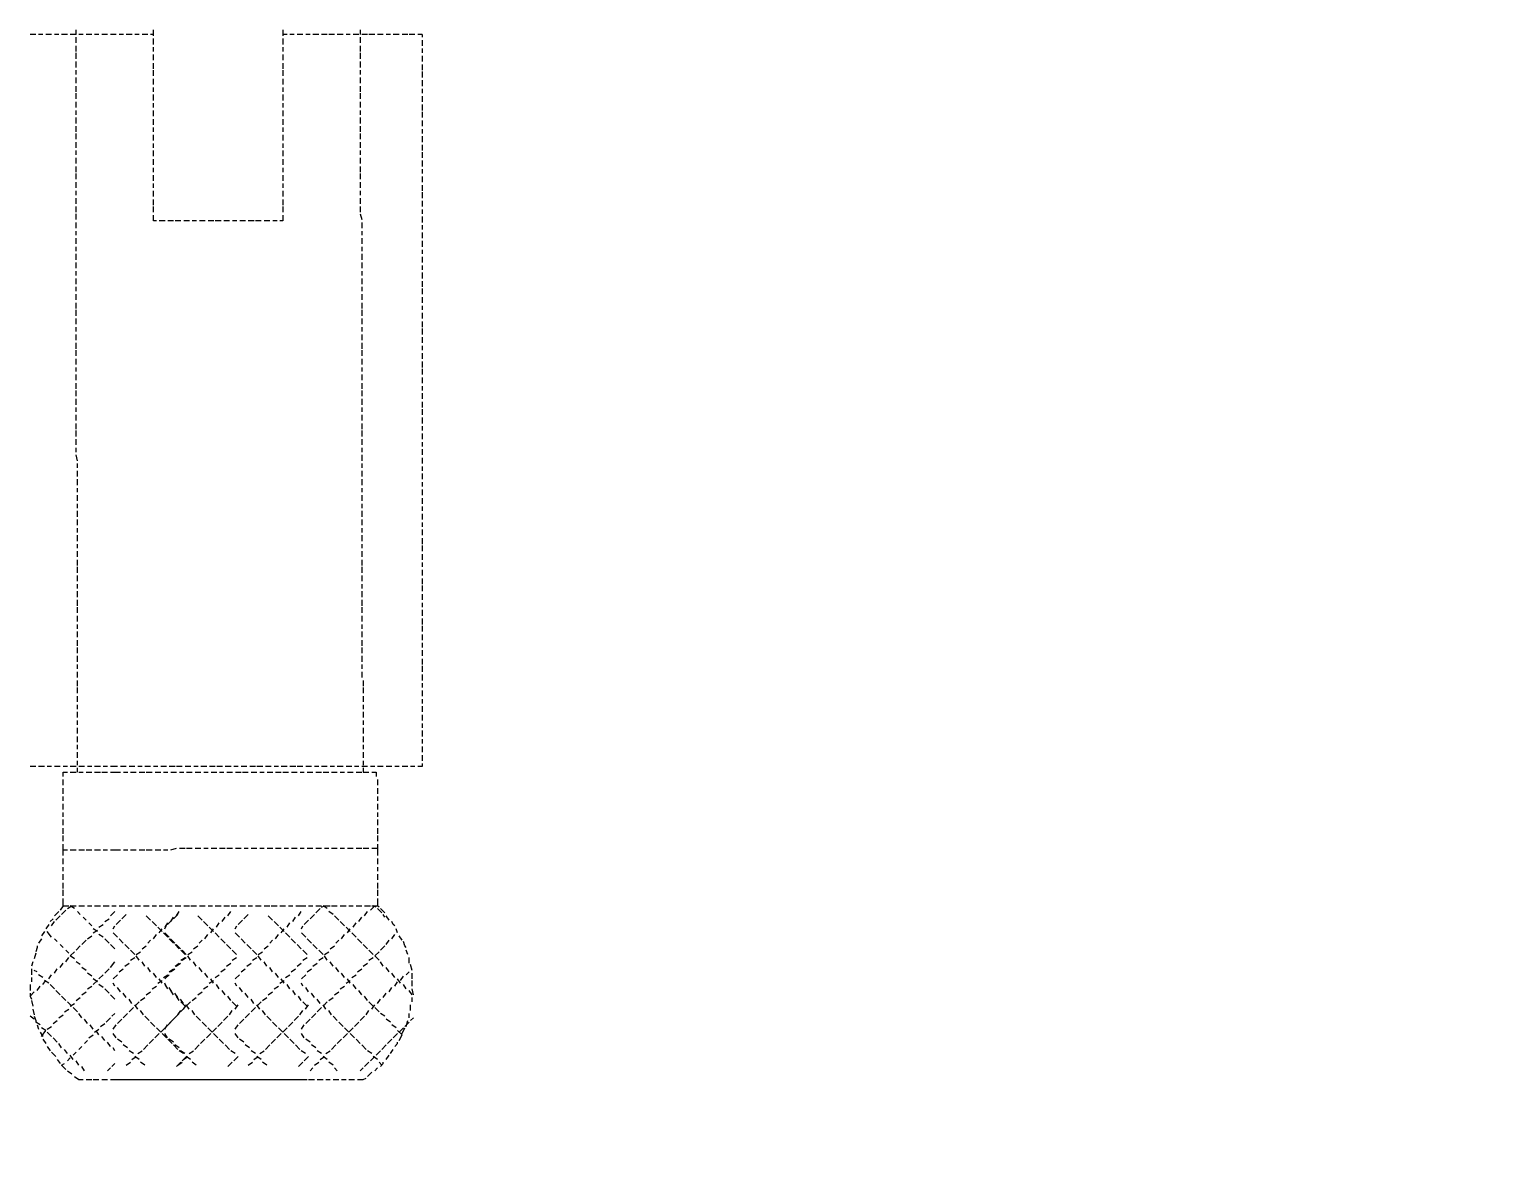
# Model space of a CAD drawing. Header units: millimetres. Extents: x 168 to 392, y 127 to 255.
# Drawn here: x 169.2803 to 169.4268, y 232.0593 to 232.1732 of the extents above; entities that cross this region are included whole.
import ezdxf

# ---------------------------------------------------------------- set-up
doc = ezdxf.new("R2010")
doc.units = ezdxf.units.MM
doc.layers.add('Equipos', color=20, linetype='Continuous', lineweight=13)
doc.layers.add('RE80', color=2, linetype='Continuous')

msp = doc.modelspace()

# ---------------------------------------------------------------- linework, layer by layer
at = {"layer": 'Equipos', "lineweight": -2}
for p, q in [((169.28093, 232.17268), (169.28035, 232.17268)), ((169.28164, 232.17268), (169.28121, 232.17268)), ((169.28251, 232.17268), (169.28193, 232.17268)), ((169.28322, 232.17268), (169.28279, 232.17268)), ((169.28409, 232.17268), (169.28351, 232.17268)), ((169.28495, 232.17268), (169.28437, 232.17268)), ((169.28495, 232.17268), (169.28495, 232.17312)), ((169.28567, 232.17268), (169.28523, 232.17268)), ((169.28653, 232.17268), (169.28595, 232.17268)), ((169.28724, 232.17268), (169.28681, 232.17268)), ((169.28811, 232.17268), (169.28753, 232.17268)), ((169.28897, 232.17268), (169.28839, 232.17268)), ((169.28969, 232.17268), (169.28926, 232.17268)), ((169.29055, 232.17268), (169.28997, 232.17268)), ((169.29127, 232.17268), (169.29084, 232.17268)), ((169.29213, 232.17268), (169.29155, 232.17268)), ((169.2927, 232.17268), (169.29241, 232.17268)), ((169.2927, 232.17254), (169.2927, 232.17312)), ((169.30563, 232.17312), (169.30563, 232.17254)), ((169.30606, 232.17268), (169.30563, 232.17268)), ((169.30678, 232.17268), (169.30634, 232.17268)), ((169.30764, 232.17268), (169.30706, 232.17268)), ((169.30835, 232.17268), (169.30792, 232.17268)), ((169.30922, 232.17268), (169.30864, 232.17268)), ((169.31008, 232.17268), (169.3095, 232.17268)), ((169.3108, 232.17268), (169.31022, 232.17268)), ((169.31166, 232.17268), (169.31108, 232.17268)), ((169.31238, 232.17268), (169.31195, 232.17268)), ((169.31324, 232.17268), (169.31266, 232.17268)), ((169.31338, 232.17312), (169.31338, 232.17268)), ((169.3141, 232.17268), (169.31352, 232.17268)), ((169.31482, 232.17268), (169.31424, 232.17268)), ((169.31568, 232.17268), (169.3151, 232.17268)), ((169.3164, 232.17268), (169.31597, 232.17268)), ((169.31726, 232.17268), (169.31668, 232.17268)), ((169.31812, 232.17268), (169.31755, 232.17268)), ((169.31884, 232.17268), (169.31826, 232.17268)), ((169.31956, 232.17268), (169.31913, 232.17268)), ((169.31956, 232.17268), (169.31956, 232.1724)), ((169.28495, 232.17182), (169.28495, 232.1724)), ((169.28495, 232.17096), (169.28495, 232.17154)), ((169.2927, 232.17168), (169.2927, 232.17225)), ((169.2927, 232.17096), (169.2927, 232.17139)), ((169.30563, 232.17225), (169.30563, 232.17168)), ((169.30563, 232.17139), (169.30563, 232.17096)), ((169.31338, 232.1724), (169.31338, 232.17182)), ((169.31338, 232.17154), (169.31338, 232.17096)), ((169.31956, 232.17211), (169.31956, 232.17154)), ((169.31956, 232.17125), (169.31956, 232.17082)), ((169.28495, 232.17024), (169.28495, 232.17082)), ((169.28495, 232.16938), (169.28495, 232.16996)), ((169.2927, 232.1701), (169.2927, 232.17067)), ((169.2927, 232.16924), (169.2927, 232.16981)), ((169.30563, 232.17067), (169.30563, 232.1701)), ((169.30563, 232.16981), (169.30563, 232.16924)), ((169.31338, 232.17082), (169.31338, 232.17024)), ((169.31338, 232.16996), (169.31338, 232.16938)), ((169.31956, 232.17053), (169.31956, 232.16996)), ((169.28495, 232.16866), (169.28495, 232.16909)), ((169.28495, 232.1678), (169.28495, 232.16838)), ((169.2927, 232.16852), (169.2927, 232.16909)), ((169.2927, 232.16766), (169.2927, 232.16823)), ((169.30563, 232.16909), (169.30563, 232.16852)), ((169.30563, 232.16823), (169.30563, 232.16766)), ((169.31338, 232.16909), (169.31338, 232.16866)), ((169.31338, 232.16838), (169.31338, 232.1678)), ((169.31956, 232.16967), (169.31956, 232.16909)), ((169.31956, 232.16895), (169.31956, 232.16838)), ((169.28495, 232.16694), (169.28495, 232.16751)), ((169.28495, 232.16622), (169.28495, 232.1668)), ((169.2927, 232.16694), (169.2927, 232.16737)), ((169.30563, 232.16737), (169.30563, 232.16694)), ((169.31338, 232.16751), (169.31338, 232.16694)), ((169.31338, 232.1668), (169.31338, 232.16622)), ((169.31956, 232.16809), (169.31956, 232.16751)), ((169.31956, 232.16723), (169.31956, 232.1668)), ((169.28495, 232.16536), (169.28495, 232.16593)), ((169.2927, 232.16608), (169.2927, 232.16665)), ((169.2927, 232.16536), (169.2927, 232.16579)), ((169.30563, 232.16665), (169.30563, 232.16608)), ((169.30563, 232.16579), (169.30563, 232.16536)), ((169.31338, 232.16593), (169.31338, 232.16536)), ((169.31956, 232.16651), (169.31956, 232.16593)), ((169.31956, 232.16565), (169.31956, 232.16507)), ((169.28495, 232.16464), (169.28495, 232.16507)), ((169.28495, 232.16378), (169.28495, 232.16436)), ((169.2927, 232.1645), (169.2927, 232.16507)), ((169.2927, 232.16364), (169.2927, 232.16421)), ((169.30563, 232.16507), (169.30563, 232.1645)), ((169.30563, 232.16421), (169.30563, 232.16364)), ((169.31338, 232.16507), (169.31338, 232.16464)), ((169.31338, 232.16436), (169.31338, 232.16378)), ((169.31956, 232.16493), (169.31956, 232.16436)), ((169.31956, 232.16407), (169.31956, 232.16349)), ((169.28495, 232.16292), (169.28495, 232.16349)), ((169.28495, 232.1622), (169.28495, 232.16278)), ((169.2927, 232.16292), (169.2927, 232.16335)), ((169.2927, 232.16206), (169.2927, 232.16263)), ((169.30563, 232.16335), (169.30563, 232.16292)), ((169.30563, 232.16263), (169.30563, 232.16206)), ((169.31338, 232.16349), (169.31338, 232.16292)), ((169.31338, 232.16278), (169.31338, 232.1622)), ((169.31956, 232.16321), (169.31956, 232.16278)), ((169.31956, 232.16249), (169.31956, 232.16191)), ((169.28495, 232.16134), (169.28495, 232.16191)), ((169.28495, 232.16062), (169.28495, 232.16105)), ((169.2927, 232.16134), (169.2927, 232.16177)), ((169.2927, 232.16048), (169.2927, 232.16105)), ((169.30563, 232.16177), (169.30563, 232.16134)), ((169.30563, 232.16105), (169.30563, 232.16048)), ((169.31338, 232.16191), (169.31338, 232.16134)), ((169.31338, 232.16105), (169.31338, 232.16062)), ((169.31956, 232.16163), (169.31956, 232.16105)), ((169.31956, 232.16091), (169.31956, 232.16033)), ((169.28495, 232.15976), (169.28495, 232.16033)), ((169.28495, 232.1589), (169.28495, 232.15947)), ((169.2927, 232.15962), (169.2927, 232.16019)), ((169.30563, 232.16019), (169.30563, 232.15962)), ((169.31338, 232.16033), (169.31338, 232.15976)), ((169.31338, 232.15947), (169.31338, 232.1589)), ((169.31956, 232.16005), (169.31956, 232.15947)), ((169.28495, 232.15818), (169.28495, 232.15875)), ((169.2927, 232.1589), (169.2927, 232.15933)), ((169.2927, 232.15804), (169.2927, 232.15861)), ((169.30563, 232.15933), (169.30563, 232.1589)), ((169.30563, 232.15861), (169.30563, 232.15804)), ((169.31338, 232.15875), (169.31338, 232.15818)), ((169.31956, 232.15919), (169.31956, 232.15875)), ((169.31956, 232.15847), (169.31956, 232.15789)), ((169.28495, 232.15732), (169.28495, 232.15789)), ((169.28495, 232.1566), (169.28495, 232.15703)), ((169.2927, 232.15732), (169.2927, 232.15775)), ((169.2927, 232.15646), (169.2927, 232.15703)), ((169.30563, 232.15775), (169.30563, 232.15732)), ((169.30563, 232.15703), (169.30563, 232.15646)), ((169.31338, 232.15789), (169.31338, 232.15732)), ((169.31338, 232.15703), (169.31338, 232.1566)), ((169.31956, 232.15761), (169.31956, 232.15703)), ((169.31956, 232.15689), (169.31956, 232.15631)), ((169.28495, 232.15574), (169.28495, 232.15631)), ((169.28495, 232.15488), (169.28495, 232.15545)), ((169.2927, 232.1556), (169.2927, 232.15617)), ((169.2927, 232.15488), (169.2927, 232.15545)), ((169.30563, 232.15617), (169.30563, 232.1556)), ((169.30563, 232.15545), (169.30563, 232.15488)), ((169.31338, 232.15631), (169.31338, 232.15574)), ((169.31338, 232.15545), (169.31338, 232.15488)), ((169.31956, 232.15603), (169.31956, 232.15545)), ((169.31956, 232.15516), (169.31956, 232.15473)), ((169.28495, 232.15416), (169.28495, 232.15473)), ((169.28495, 232.1533), (169.28495, 232.15387)), ((169.2927, 232.15402), (169.2927, 232.15459)), ((169.29299, 232.15402), (169.2927, 232.15402)), ((169.29385, 232.15402), (169.29328, 232.15402)), ((169.29471, 232.15402), (169.29414, 232.15402)), ((169.29543, 232.15402), (169.29486, 232.15402)), ((169.29629, 232.15402), (169.29572, 232.15402)), ((169.29701, 232.15402), (169.29658, 232.15402)), ((169.29787, 232.15402), (169.2973, 232.15402)), ((169.29873, 232.15402), (169.29816, 232.15402)), ((169.29945, 232.15402), (169.29888, 232.15402)), ((169.30031, 232.15402), (169.29974, 232.15402)), ((169.30103, 232.15402), (169.3006, 232.15402)), ((169.30189, 232.15402), (169.30132, 232.15402)), ((169.30275, 232.15402), (169.30218, 232.15402)), ((169.30347, 232.15402), (169.3029, 232.15402)), ((169.30433, 232.15402), (169.30376, 232.15402)), ((169.30505, 232.15402), (169.30462, 232.15402)), ((169.30563, 232.15402), (169.30534, 232.15402)), ((169.30563, 232.15459), (169.30563, 232.15402)), ((169.31338, 232.15473), (169.31352, 232.15416)), ((169.31352, 232.15387), (169.31352, 232.1533)), ((169.31956, 232.15445), (169.31956, 232.15387)), ((169.31956, 232.15358), (169.31956, 232.15315)), ((169.28495, 232.15258), (169.28495, 232.15301)), ((169.28495, 232.15172), (169.28495, 232.15229)), ((169.31352, 232.15301), (169.31352, 232.15258)), ((169.31352, 232.15229), (169.31352, 232.15172)), ((169.31956, 232.15287), (169.31956, 232.15229)), ((169.28495, 232.151), (169.28495, 232.15143)), ((169.28495, 232.15014), (169.28495, 232.15071)), ((169.31352, 232.15143), (169.31352, 232.151)), ((169.31352, 232.15071), (169.31352, 232.15014)), ((169.31956, 232.15201), (169.31956, 232.15143)), ((169.31956, 232.15114), (169.31956, 232.15071)), ((169.28495, 232.14928), (169.28495, 232.14985)), ((169.31352, 232.14985), (169.31352, 232.14928)), ((169.31956, 232.15043), (169.31956, 232.14985)), ((169.31956, 232.14956), (169.31956, 232.14913)), ((169.28495, 232.14856), (169.28495, 232.14899)), ((169.28495, 232.1477), (169.28495, 232.14827)), ((169.31352, 232.14899), (169.31352, 232.14856)), ((169.31352, 232.14827), (169.31352, 232.1477)), ((169.31956, 232.14885), (169.31956, 232.14827)), ((169.31956, 232.14798), (169.31956, 232.14741)), ((169.28495, 232.14698), (169.28495, 232.14741)), ((169.28495, 232.14612), (169.28495, 232.14669)), ((169.31352, 232.14741), (169.31352, 232.14698)), ((169.31352, 232.14669), (169.31352, 232.14612)), ((169.31956, 232.14727), (169.31956, 232.14669)), ((169.31956, 232.1464), (169.31956, 232.14583)), ((169.28495, 232.14526), (169.28495, 232.14583)), ((169.28495, 232.14454), (169.28495, 232.14511)), ((169.31352, 232.14583), (169.31352, 232.14526)), ((169.31352, 232.14511), (169.31352, 232.14454)), ((169.31956, 232.14554), (169.31956, 232.14511)), ((169.31956, 232.14482), (169.31956, 232.14425)), ((169.28495, 232.14368), (169.28495, 232.14425)), ((169.28495, 232.14296), (169.28495, 232.14339)), ((169.31352, 232.14425), (169.31352, 232.14368)), ((169.31352, 232.14339), (169.31352, 232.14296)), ((169.31956, 232.14396), (169.31956, 232.14339)), ((169.28495, 232.1421), (169.28495, 232.14267)), ((169.31352, 232.14267), (169.31352, 232.1421)), ((169.31956, 232.14325), (169.31956, 232.14267)), ((169.31956, 232.14238), (169.31956, 232.14181)), ((169.28495, 232.14123), (169.28495, 232.14181)), ((169.28495, 232.14052), (169.28495, 232.14109)), ((169.31352, 232.14181), (169.31352, 232.14123)), ((169.31352, 232.14109), (169.31352, 232.14052)), ((169.31956, 232.14152), (169.31956, 232.14109)), ((169.31956, 232.1408), (169.31956, 232.14023)), ((169.28495, 232.13965), (169.28495, 232.14023)), ((169.28495, 232.13894), (169.28495, 232.13937)), ((169.31352, 232.14023), (169.31352, 232.13965)), ((169.31352, 232.13937), (169.31352, 232.13894)), ((169.31956, 232.13994), (169.31956, 232.13937)), ((169.31956, 232.13922), (169.31956, 232.13865)), ((169.28495, 232.13808), (169.28495, 232.13865)), ((169.28495, 232.13721), (169.28495, 232.13779)), ((169.31352, 232.13865), (169.31352, 232.13808)), ((169.31352, 232.13779), (169.31352, 232.13721)), ((169.31956, 232.13836), (169.31956, 232.13779)), ((169.31956, 232.1375), (169.31956, 232.13707)), ((169.28495, 232.1365), (169.28495, 232.13707)), ((169.28495, 232.13563), (169.28495, 232.13621)), ((169.31352, 232.13707), (169.31352, 232.1365)), ((169.31352, 232.13621), (169.31352, 232.13563)), ((169.31956, 232.13678), (169.31956, 232.13621)), ((169.28495, 232.13492), (169.28495, 232.13535)), ((169.28495, 232.13405), (169.28495, 232.13463)), ((169.31352, 232.13535), (169.31352, 232.13492)), ((169.31352, 232.13463), (169.31352, 232.13405)), ((169.31956, 232.13592), (169.31956, 232.13535)), ((169.31956, 232.1352), (169.31956, 232.13463)), ((169.28495, 232.13319), (169.28495, 232.13377)), ((169.28495, 232.13247), (169.28495, 232.13305)), ((169.31352, 232.13377), (169.31352, 232.13319)), ((169.31352, 232.13305), (169.31352, 232.13247)), ((169.31956, 232.13434), (169.31956, 232.13377)), ((169.31956, 232.13348), (169.31956, 232.13305)), ((169.28495, 232.13161), (169.28495, 232.13219)), ((169.31352, 232.13219), (169.31352, 232.13161)), ((169.31956, 232.13276), (169.31956, 232.13219)), ((169.31956, 232.1319), (169.31956, 232.13147)), ((169.28495, 232.13089), (169.28495, 232.13133)), ((169.28509, 232.13003), (169.28495, 232.13061)), ((169.31352, 232.13133), (169.31352, 232.13089)), ((169.31352, 232.13061), (169.31352, 232.13003)), ((169.31956, 232.13118), (169.31956, 232.13061)), ((169.31956, 232.13032), (169.31956, 232.12975)), ((169.28509, 232.12932), (169.28509, 232.12975)), ((169.28509, 232.12845), (169.28509, 232.12903)), ((169.31352, 232.12975), (169.31352, 232.12932)), ((169.31352, 232.12903), (169.31352, 232.12845)), ((169.31956, 232.12946), (169.31956, 232.12903)), ((169.31956, 232.12874), (169.31956, 232.12817)), ((169.28509, 232.12759), (169.28509, 232.12817)), ((169.28509, 232.12687), (169.28509, 232.1273)), ((169.31352, 232.12817), (169.31352, 232.12759)), ((169.31352, 232.1273), (169.31352, 232.12687)), ((169.31956, 232.12788), (169.31956, 232.12745)), ((169.28509, 232.12601), (169.28509, 232.12659)), ((169.28509, 232.12529), (169.28509, 232.12573)), ((169.31352, 232.12659), (169.31352, 232.12601)), ((169.31352, 232.12573), (169.31352, 232.12529)), ((169.31956, 232.12716), (169.31956, 232.12659)), ((169.31956, 232.1263), (169.31956, 232.12573)), ((169.28509, 232.12443), (169.28509, 232.12501)), ((169.31352, 232.12501), (169.31352, 232.12443)), ((169.31956, 232.12544), (169.31956, 232.12501)), ((169.31956, 232.12472), (169.31956, 232.12415)), ((169.28509, 232.12357), (169.28509, 232.12415)), ((169.28509, 232.12285), (169.28509, 232.12328)), ((169.31352, 232.12415), (169.31352, 232.12357)), ((169.31352, 232.12328), (169.31352, 232.12285)), ((169.31956, 232.12386), (169.31956, 232.12343)), ((169.31956, 232.12314), (169.31956, 232.12257)), ((169.28509, 232.12199), (169.28509, 232.12257)), ((169.28509, 232.12127), (169.28509, 232.1217)), ((169.31352, 232.12257), (169.31352, 232.12199)), ((169.31352, 232.1217), (169.31352, 232.12127)), ((169.31956, 232.12228), (169.31956, 232.1217)), ((169.31956, 232.12156), (169.31956, 232.12099)), ((169.28509, 232.12041), (169.28509, 232.12099)), ((169.28509, 232.11955), (169.28509, 232.12012)), ((169.31352, 232.12099), (169.31352, 232.12041)), ((169.31352, 232.12012), (169.31352, 232.11955)), ((169.31956, 232.1207), (169.31956, 232.12012)), ((169.28509, 232.11883), (169.28509, 232.11941)), ((169.28509, 232.11797), (169.28509, 232.11854)), ((169.31352, 232.11941), (169.31352, 232.11883)), ((169.31352, 232.11854), (169.31352, 232.11797)), ((169.31956, 232.11984), (169.31956, 232.11941)), ((169.31956, 232.11912), (169.31956, 232.11854)), ((169.28509, 232.11725), (169.28509, 232.11768)), ((169.28509, 232.11639), (169.28509, 232.11697)), ((169.31352, 232.11768), (169.31352, 232.11725)), ((169.31352, 232.11697), (169.31352, 232.11639)), ((169.31956, 232.11826), (169.31956, 232.11768)), ((169.31956, 232.11754), (169.31956, 232.11697)), ((169.28509, 232.11553), (169.28509, 232.1161)), ((169.31352, 232.1161), (169.31352, 232.11553)), ((169.31956, 232.11668), (169.31956, 232.1161)), ((169.31956, 232.11582), (169.31956, 232.11539)), ((169.28509, 232.11481), (169.28509, 232.11539)), ((169.28509, 232.11395), (169.28509, 232.11452)), ((169.31352, 232.11539), (169.31352, 232.11481)), ((169.31352, 232.11452), (169.31352, 232.11395)), ((169.31956, 232.1151), (169.31956, 232.11452)), ((169.31956, 232.11424), (169.31956, 232.11366)), ((169.28509, 232.11323), (169.28509, 232.11366)), ((169.28509, 232.11237), (169.28509, 232.11294)), ((169.31352, 232.11366), (169.31352, 232.11323)), ((169.31352, 232.11294), (169.31352, 232.11237)), ((169.31956, 232.11352), (169.31956, 232.11294)), ((169.31956, 232.11266), (169.31956, 232.11208)), ((169.28509, 232.11151), (169.28509, 232.11208)), ((169.28509, 232.11079), (169.28509, 232.11136)), ((169.31352, 232.11208), (169.31352, 232.11151)), ((169.31352, 232.11136), (169.31352, 232.11079)), ((169.31956, 232.1118), (169.31956, 232.11136)), ((169.31956, 232.11108), (169.31956, 232.1105)), ((169.28509, 232.10993), (169.28509, 232.1105)), ((169.28509, 232.10921), (169.28509, 232.10964)), ((169.31352, 232.1105), (169.31352, 232.10993)), ((169.31352, 232.10964), (169.31352, 232.10921)), ((169.31956, 232.11022), (169.31956, 232.10964)), ((169.28509, 232.10835), (169.28509, 232.10892)), ((169.31352, 232.10892), (169.31352, 232.10835)), ((169.31956, 232.1095), (169.31956, 232.10892)), ((169.31956, 232.10864), (169.31956, 232.10806)), ((169.28509, 232.10749), (169.28509, 232.10806)), ((169.28509, 232.10677), (169.28509, 232.10734)), ((169.31367, 232.10806), (169.31367, 232.10749)), ((169.31367, 232.10734), (169.31367, 232.10677)), ((169.31956, 232.10777), (169.31956, 232.10734)), ((169.31956, 232.10706), (169.31956, 232.10648)), ((169.28509, 232.10591), (169.28509, 232.10648)), ((169.28509, 232.10519), (169.28509, 232.10562)), ((169.31367, 232.10648), (169.31367, 232.10591)), ((169.31367, 232.10562), (169.31367, 232.10519)), ((169.31956, 232.10619), (169.31956, 232.10576)), ((169.31956, 232.10548), (169.31956, 232.1049)), ((169.28509, 232.10433), (169.28509, 232.1049)), ((169.28509, 232.10361), (169.28509, 232.10404)), ((169.31367, 232.1049), (169.31367, 232.10433)), ((169.31367, 232.10404), (169.31367, 232.10361)), ((169.31956, 232.10461), (169.31956, 232.10404)), ((169.31956, 232.10375), (169.31956, 232.10332)), ((169.28509, 232.10275), (169.28509, 232.10332)), ((169.28509, 232.10189), (169.28509, 232.10246)), ((169.31367, 232.10332), (169.31367, 232.10275)), ((169.31367, 232.10246), (169.31367, 232.10189)), ((169.31956, 232.10304), (169.31956, 232.10246)), ((169.28509, 232.10117), (169.28509, 232.1016)), ((169.28509, 232.10031), (169.28509, 232.10088)), ((169.31367, 232.1016), (169.31367, 232.10117)), ((169.31367, 232.10088), (169.31367, 232.10031)), ((169.31956, 232.10217), (169.31956, 232.10174)), ((169.31956, 232.10146), (169.31956, 232.10088)), ((169.28093, 232.09945), (169.28035, 232.09945)), ((169.28179, 232.09945), (169.28121, 232.09945)), ((169.28251, 232.09945), (169.28208, 232.09945)), ((169.28337, 232.09945), (169.28279, 232.09945)), ((169.28409, 232.09945), (169.28365, 232.09945)), ((169.28495, 232.09945), (169.28437, 232.09945)), ((169.28509, 232.09959), (169.28509, 232.10002)), ((169.28581, 232.09945), (169.28523, 232.09945)), ((169.28653, 232.09945), (169.2861, 232.09945)), ((169.28739, 232.09945), (169.28681, 232.09945)), ((169.28811, 232.09945), (169.28768, 232.09945)), ((169.28882, 232.09945), (169.28839, 232.09945)), ((169.28911, 232.09945), (169.28882, 232.09945)), ((169.28997, 232.09945), (169.2894, 232.09945)), ((169.29084, 232.09945), (169.29026, 232.09945)), ((169.29155, 232.09945), (169.29112, 232.09945)), ((169.29241, 232.09945), (169.29184, 232.09945)), ((169.29313, 232.09945), (169.2927, 232.09945)), ((169.29399, 232.09945), (169.29342, 232.09945)), ((169.29486, 232.09945), (169.29428, 232.09945)), ((169.29557, 232.09945), (169.295, 232.09945)), ((169.29644, 232.09945), (169.29586, 232.09945)), ((169.29715, 232.09945), (169.29672, 232.09945)), ((169.29802, 232.09945), (169.29744, 232.09945)), ((169.29888, 232.09945), (169.2983, 232.09945)), ((169.29959, 232.09945), (169.29902, 232.09945)), ((169.30046, 232.09945), (169.29988, 232.09945)), ((169.30117, 232.09945), (169.30074, 232.09945)), ((169.30204, 232.09945), (169.30146, 232.09945)), ((169.3029, 232.09945), (169.30232, 232.09945)), ((169.30362, 232.09945), (169.30304, 232.09945)), ((169.30448, 232.09945), (169.3039, 232.09945)), ((169.3052, 232.09945), (169.30476, 232.09945)), ((169.30606, 232.09945), (169.30548, 232.09945)), ((169.30692, 232.09945), (169.30634, 232.09945)), ((169.30764, 232.09945), (169.30706, 232.09945)), ((169.3085, 232.09945), (169.30792, 232.09945)), ((169.30922, 232.09945), (169.30879, 232.09945)), ((169.31008, 232.09945), (169.3095, 232.09945)), ((169.3108, 232.09945), (169.31037, 232.09945)), ((169.31166, 232.09945), (169.31108, 232.09945)), ((169.31252, 232.09945), (169.31195, 232.09945)), ((169.31324, 232.09945), (169.31281, 232.09945)), ((169.3141, 232.09945), (169.31352, 232.09945)), ((169.31367, 232.10002), (169.31367, 232.09959)), ((169.31482, 232.09945), (169.31439, 232.09945)), ((169.31568, 232.09945), (169.3151, 232.09945)), ((169.31654, 232.09945), (169.31597, 232.09945)), ((169.31726, 232.09945), (169.31683, 232.09945)), ((169.31812, 232.09945), (169.31755, 232.09945)), ((169.31884, 232.09945), (169.31841, 232.09945)), ((169.31956, 232.09945), (169.31913, 232.09945)), ((169.31956, 232.10059), (169.31956, 232.10002)), ((169.31956, 232.09973), (169.31956, 232.09945)), ((169.28365, 232.09844), (169.28365, 232.09887)), ((169.28365, 232.09887), (169.28409, 232.09887)), ((169.28365, 232.09758), (169.28365, 232.09815)), ((169.28437, 232.09887), (169.28495, 232.09887)), ((169.28509, 232.09887), (169.28509, 232.0993)), ((169.28523, 232.09887), (169.28567, 232.09887)), ((169.28595, 232.09887), (169.28653, 232.09887)), ((169.28681, 232.09887), (169.28739, 232.09887)), ((169.28753, 232.09887), (169.28811, 232.09887)), ((169.28839, 232.09887), (169.28882, 232.09887)), ((169.28882, 232.09887), (169.2894, 232.09887)), ((169.28969, 232.09887), (169.29012, 232.09887)), ((169.2904, 232.09887), (169.29098, 232.09887)), ((169.29127, 232.09887), (169.29184, 232.09887)), ((169.29198, 232.09887), (169.29256, 232.09887)), ((169.29285, 232.09887), (169.29342, 232.09887)), ((169.29371, 232.09887), (169.29414, 232.09887)), ((169.29443, 232.09887), (169.295, 232.09887)), ((169.29529, 232.09887), (169.29572, 232.09887)), ((169.296, 232.09887), (169.29658, 232.09887)), ((169.29687, 232.09887), (169.29744, 232.09887)), ((169.29773, 232.09887), (169.29816, 232.09887)), ((169.29845, 232.09887), (169.29902, 232.09887)), ((169.29931, 232.09887), (169.29974, 232.09887)), ((169.30003, 232.09887), (169.3006, 232.09887)), ((169.30089, 232.09887), (169.30146, 232.09887)), ((169.30161, 232.09887), (169.30218, 232.09887)), ((169.30247, 232.09887), (169.30304, 232.09887)), ((169.30333, 232.09887), (169.30376, 232.09887)), ((169.30405, 232.09887), (169.30462, 232.09887)), ((169.30491, 232.09887), (169.30548, 232.09887)), ((169.30563, 232.09887), (169.3062, 232.09887)), ((169.30649, 232.09887), (169.30706, 232.09887)), ((169.30735, 232.09887), (169.30778, 232.09887)), ((169.30807, 232.09887), (169.30864, 232.09887)), ((169.30893, 232.09887), (169.3095, 232.09887)), ((169.30965, 232.09887), (169.31022, 232.09887)), ((169.31051, 232.09887), (169.31108, 232.09887)), ((169.31137, 232.09887), (169.3118, 232.09887)), ((169.31209, 232.09887), (169.31266, 232.09887)), ((169.31295, 232.09887), (169.31352, 232.09887)), ((169.31367, 232.0993), (169.31367, 232.09887)), ((169.31367, 232.09887), (169.31424, 232.09887)), ((169.31453, 232.09887), (169.31496, 232.09887)), ((169.31496, 232.09887), (169.31496, 232.09844)), ((169.3151, 232.09815), (169.3151, 232.09758)), ((169.28365, 232.09672), (169.28365, 232.09729)), ((169.28365, 232.096), (169.28365, 232.09643)), ((169.3151, 232.09729), (169.3151, 232.09672)), ((169.3151, 232.09643), (169.3151, 232.096)), ((169.28365, 232.09514), (169.28365, 232.09571)), ((169.3151, 232.09571), (169.3151, 232.09514)), ((169.28365, 232.09442), (169.28365, 232.09485)), ((169.28365, 232.09356), (169.28365, 232.09413)), ((169.3151, 232.09485), (169.3151, 232.09442)), ((169.3151, 232.09413), (169.3151, 232.09356)), ((169.28365, 232.0927), (169.28365, 232.09327)), ((169.28365, 232.09198), (169.28365, 232.09255)), ((169.3151, 232.09327), (169.3151, 232.0927)), ((169.3151, 232.09255), (169.3151, 232.09198)), ((169.28365, 232.09112), (169.28365, 232.09169)), ((169.28365, 232.09054), (169.28365, 232.09112)), ((169.28365, 232.09112), (169.28409, 232.09112)), ((169.28437, 232.09112), (169.28495, 232.09112)), ((169.28523, 232.09112), (169.28581, 232.09112)), ((169.28595, 232.09112), (169.28653, 232.09112)), ((169.28681, 232.09112), (169.28739, 232.09112)), ((169.28768, 232.09112), (169.28811, 232.09112)), ((169.28839, 232.09112), (169.28882, 232.09112)), ((169.28882, 232.09112), (169.2894, 232.09112)), ((169.28969, 232.09112), (169.29012, 232.09112)), ((169.2904, 232.09112), (169.29098, 232.09112)), ((169.29127, 232.09112), (169.29184, 232.09112)), ((169.29198, 232.09112), (169.29256, 232.09112)), ((169.29285, 232.09112), (169.29342, 232.09112)), ((169.29371, 232.09112), (169.29414, 232.09112)), ((169.29443, 232.09112), (169.295, 232.09126)), ((169.29529, 232.09126), (169.29586, 232.09126)), ((169.296, 232.09126), (169.29658, 232.09126)), ((169.29687, 232.09126), (169.29744, 232.09126)), ((169.29773, 232.09126), (169.29816, 232.09126)), ((169.29845, 232.09126), (169.29902, 232.09126)), ((169.29931, 232.09126), (169.29988, 232.09126)), ((169.30003, 232.09126), (169.3006, 232.09126)), ((169.30089, 232.09126), (169.30146, 232.09126)), ((169.30175, 232.09126), (169.30218, 232.09126)), ((169.30247, 232.09126), (169.30304, 232.09126)), ((169.30333, 232.09126), (169.30376, 232.09126)), ((169.30405, 232.09126), (169.30462, 232.09126)), ((169.30491, 232.09126), (169.30548, 232.09126)), ((169.30577, 232.09126), (169.3062, 232.09126)), ((169.30649, 232.09126), (169.30706, 232.09126)), ((169.30735, 232.09126), (169.30778, 232.09126)), ((169.30807, 232.09126), (169.30864, 232.09126)), ((169.30893, 232.09126), (169.3095, 232.09126)), ((169.30979, 232.09126), (169.31022, 232.09126)), ((169.31051, 232.09126), (169.31108, 232.09126)), ((169.31137, 232.09126), (169.3118, 232.09126)), ((169.31209, 232.09126), (169.31266, 232.09126)), ((169.31295, 232.09126), (169.31352, 232.09126)), ((169.31367, 232.09126), (169.31424, 232.09126)), ((169.31453, 232.09126), (169.3151, 232.09126)), ((169.3151, 232.09169), (169.3151, 232.09112)), ((169.3151, 232.09112), (169.3151, 232.09054)), ((169.28365, 232.08968), (169.28365, 232.09025)), ((169.28365, 232.08896), (169.28365, 232.08939)), ((169.3151, 232.09025), (169.3151, 232.08968)), ((169.3151, 232.08939), (169.3151, 232.08896)), ((169.28365, 232.0881), (169.28365, 232.08867)), ((169.28365, 232.08724), (169.28365, 232.08781)), ((169.3151, 232.08867), (169.3151, 232.0881)), ((169.3151, 232.08781), (169.3151, 232.08724)), ((169.28365, 232.08652), (169.28365, 232.0871)), ((169.28365, 232.08552), (169.28365, 232.08623)), ((169.3151, 232.0871), (169.3151, 232.08652)), ((169.3151, 232.08623), (169.3151, 232.08552)), ((169.28322, 232.08494), (169.28279, 232.08451)), ((169.28365, 232.08552), (169.28337, 232.08508)), ((169.28351, 232.08465), (169.28394, 232.08508)), ((169.28365, 232.08552), (169.28423, 232.08552)), ((169.28409, 232.08523), (169.28452, 232.08552)), ((169.2848, 232.08523), (169.28437, 232.08552)), ((169.28452, 232.08552), (169.28495, 232.08552)), ((169.28538, 232.08465), (169.28509, 232.08494)), ((169.28523, 232.08552), (169.28581, 232.08552)), ((169.2861, 232.08552), (169.28653, 232.08552)), ((169.28681, 232.08552), (169.28739, 232.08552)), ((169.28768, 232.08552), (169.28825, 232.08552)), ((169.28839, 232.08451), (169.28882, 232.08494)), ((169.28854, 232.08552), (169.28897, 232.08552)), ((169.28926, 232.08552), (169.28983, 232.08552)), ((169.29012, 232.08552), (169.29055, 232.08552)), ((169.29084, 232.08552), (169.29141, 232.08552)), ((169.2917, 232.08552), (169.29227, 232.08552)), ((169.29256, 232.08552), (169.29299, 232.08552)), ((169.29328, 232.08552), (169.29385, 232.08552)), ((169.29414, 232.08552), (169.29457, 232.08552)), ((169.29486, 232.08552), (169.29543, 232.08552)), ((169.295, 232.08451), (169.29528, 232.08494)), ((169.29572, 232.08552), (169.29629, 232.08552)), ((169.29644, 232.08552), (169.29701, 232.08552)), ((169.2973, 232.08552), (169.29787, 232.08552)), ((169.29816, 232.08552), (169.29859, 232.08552)), ((169.29888, 232.08552), (169.29945, 232.08552)), ((169.29974, 232.08552), (169.30031, 232.08552)), ((169.30014, 232.08451), (169.30043, 232.08494)), ((169.30046, 232.08552), (169.30103, 232.08552)), ((169.30132, 232.08552), (169.30189, 232.08552)), ((169.30218, 232.08552), (169.30261, 232.08552)), ((169.3029, 232.08552), (169.30347, 232.08552)), ((169.30376, 232.08552), (169.30433, 232.08552)), ((169.30448, 232.08552), (169.30505, 232.08552)), ((169.30534, 232.08552), (169.30591, 232.08552)), ((169.3062, 232.08552), (169.30663, 232.08552)), ((169.30692, 232.08552), (169.30749, 232.08552)), ((169.3072, 232.08451), (169.30748, 232.08494)), ((169.30749, 232.08552), (169.30792, 232.08552)), ((169.30821, 232.08552), (169.30864, 232.08552)), ((169.30893, 232.08552), (169.3095, 232.08552)), ((169.30893, 232.0848), (169.30936, 232.08523)), ((169.3095, 232.08537), (169.30979, 232.08552)), ((169.31008, 232.08523), (169.30965, 232.08552)), ((169.30979, 232.08552), (169.31037, 232.08552)), ((169.31065, 232.08465), (169.31022, 232.08494)), ((169.31051, 232.08552), (169.31108, 232.08552)), ((169.31137, 232.08552), (169.31195, 232.08552)), ((169.31223, 232.08552), (169.31266, 232.08552)), ((169.31295, 232.08552), (169.31352, 232.08552)), ((169.31381, 232.08552), (169.31439, 232.08552)), ((169.31381, 232.08451), (169.3141, 232.08494)), ((169.31439, 232.08508), (169.31482, 232.08552)), ((169.31453, 232.08552), (169.3151, 232.08552)), ((169.31496, 232.08537), (169.31467, 232.08552)), ((169.31525, 232.08537), (169.3151, 232.08552)), ((169.31554, 232.0848), (169.3151, 232.08523)), ((169.31582, 232.0848), (169.31539, 232.08523)), ((169.28222, 232.08365), (169.28193, 232.08322)), ((169.28265, 232.08422), (169.28236, 232.08394)), ((169.28251, 232.0835), (169.28279, 232.08394)), ((169.28294, 232.08408), (169.28337, 232.08451)), ((169.28595, 232.08408), (169.28567, 232.08437)), ((169.28653, 232.0835), (169.28624, 232.08379)), ((169.28724, 232.08336), (169.28768, 232.08365)), ((169.28782, 232.08394), (169.28825, 232.08422)), ((169.28868, 232.08322), (169.28882, 232.0835)), ((169.28897, 232.08365), (169.2894, 232.08408)), ((169.28954, 232.08422), (169.28997, 232.08465)), ((169.29241, 232.08408), (169.29198, 232.08451)), ((169.29299, 232.0835), (169.29256, 232.08394)), ((169.29356, 232.08293), (169.29313, 232.08336)), ((169.29382, 232.08322), (169.29397, 232.0835)), ((169.29385, 232.08336), (169.29413, 232.08379)), ((169.29411, 232.08365), (169.29454, 232.08408)), ((169.29442, 232.08394), (169.29471, 232.08437)), ((169.29469, 232.08422), (169.29512, 232.08465)), ((169.29756, 232.08408), (169.29713, 232.08451)), ((169.29813, 232.0835), (169.2977, 232.08394)), ((169.29871, 232.08293), (169.29828, 232.08336)), ((169.29899, 232.08336), (169.29928, 232.08379)), ((169.29957, 232.08394), (169.29986, 232.08437)), ((169.30088, 232.08322), (169.30102, 232.0835)), ((169.30117, 232.08365), (169.3016, 232.08408)), ((169.30174, 232.08422), (169.30217, 232.08465)), ((169.30461, 232.08408), (169.30418, 232.08451)), ((169.30519, 232.0835), (169.30476, 232.08394)), ((169.30576, 232.08293), (169.30533, 232.08336)), ((169.30605, 232.08336), (169.30633, 232.08379)), ((169.30662, 232.08394), (169.30691, 232.08437)), ((169.30749, 232.08322), (169.30764, 232.0835)), ((169.30778, 232.08365), (169.30821, 232.08408)), ((169.30835, 232.08422), (169.30879, 232.08465)), ((169.31123, 232.08408), (169.3108, 232.08451)), ((169.3118, 232.0835), (169.31137, 232.08394)), ((169.31238, 232.08293), (169.31195, 232.08336)), ((169.31266, 232.08336), (169.31295, 232.08379)), ((169.31324, 232.08394), (169.31352, 232.08437)), ((169.31582, 232.08437), (169.31568, 232.08465)), ((169.31625, 232.08408), (169.31597, 232.08451)), ((169.31668, 232.08365), (169.31654, 232.08394)), ((169.31683, 232.0835), (169.31668, 232.08365)), ((169.2815, 232.08221), (169.28121, 232.08178)), ((169.28179, 232.08293), (169.2815, 232.0825)), ((169.28251, 232.08236), (169.28208, 232.08293)), ((169.28308, 232.08193), (169.28279, 232.08221)), ((169.28552, 232.08164), (169.28595, 232.08207)), ((169.2861, 232.08221), (169.28653, 232.0825)), ((169.2871, 232.08293), (169.28667, 232.08322)), ((169.28667, 232.08279), (169.2871, 232.08307)), ((169.28768, 232.08236), (169.28724, 232.08264)), ((169.28825, 232.08178), (169.28782, 232.08221)), ((169.28911, 232.08236), (169.28868, 232.08279)), ((169.28968, 232.08178), (169.28925, 232.08221)), ((169.29212, 232.08178), (169.29241, 232.08207)), ((169.2927, 232.08221), (169.29299, 232.08264)), ((169.29327, 232.08279), (169.29356, 232.08322)), ((169.29413, 232.08236), (169.2937, 232.08279)), ((169.29425, 232.08236), (169.29382, 232.08279)), ((169.29471, 232.08178), (169.29428, 232.08221)), ((169.29483, 232.08178), (169.2944, 232.08221)), ((169.29727, 232.08178), (169.29756, 232.08207)), ((169.29784, 232.08221), (169.29813, 232.08264)), ((169.29842, 232.08279), (169.29871, 232.08322)), ((169.29928, 232.08236), (169.29885, 232.08279)), ((169.29986, 232.08178), (169.29942, 232.08221)), ((169.30131, 232.08236), (169.30088, 232.08279)), ((169.30188, 232.08178), (169.30145, 232.08221)), ((169.30432, 232.08178), (169.30461, 232.08207)), ((169.3049, 232.08221), (169.30519, 232.08264)), ((169.30547, 232.08279), (169.30576, 232.08322)), ((169.30633, 232.08236), (169.3059, 232.08279)), ((169.30691, 232.08178), (169.30648, 232.08221)), ((169.30792, 232.08236), (169.30749, 232.08279)), ((169.3085, 232.08178), (169.30807, 232.08221)), ((169.31094, 232.08178), (169.31123, 232.08207)), ((169.31151, 232.08221), (169.3118, 232.08264)), ((169.31209, 232.08279), (169.31238, 232.08322)), ((169.31295, 232.08236), (169.31252, 232.08279)), ((169.31352, 232.08178), (169.31309, 232.08221)), ((169.31597, 232.08164), (169.31625, 232.08207)), ((169.31654, 232.08221), (169.31683, 232.08264)), ((169.31711, 232.08279), (169.31697, 232.08322)), ((169.31755, 232.08207), (169.31726, 232.0825)), ((169.31783, 232.08149), (169.31769, 232.08193)), ((169.28093, 232.08078), (169.28078, 232.0802)), ((169.28107, 232.08135), (169.28093, 232.08092)), ((169.28107, 232.08149), (169.28107, 232.08135)), ((169.28365, 232.08135), (169.28337, 232.08164)), ((169.28423, 232.08078), (169.28394, 232.08106)), ((169.28394, 232.07991), (169.28423, 232.08035)), ((169.28437, 232.08049), (169.2848, 232.08092)), ((169.2848, 232.0802), (169.28437, 232.08049)), ((169.28495, 232.08106), (169.28538, 232.08149)), ((169.28882, 232.08121), (169.28839, 232.08164)), ((169.29026, 232.08121), (169.28983, 232.08164)), ((169.29083, 232.08063), (169.2904, 232.08106)), ((169.2904, 232.08006), (169.29083, 232.08035)), ((169.29098, 232.08063), (169.29141, 232.08092)), ((169.29126, 232.08006), (169.29098, 232.08049)), ((169.29155, 232.08121), (169.29198, 232.08149)), ((169.29528, 232.08121), (169.29485, 232.08164)), ((169.2954, 232.08121), (169.29497, 232.08164)), ((169.29586, 232.08063), (169.29543, 232.08106)), ((169.29543, 232.08006), (169.29586, 232.08035)), ((169.29598, 232.08063), (169.29555, 232.08106)), ((169.29555, 232.08006), (169.29598, 232.08035)), ((169.29612, 232.08063), (169.29655, 232.08092)), ((169.29641, 232.08006), (169.29612, 232.08049)), ((169.2967, 232.08121), (169.29713, 232.08149)), ((169.30043, 232.08121), (169.3, 232.08164)), ((169.301, 232.08063), (169.30057, 232.08106)), ((169.30057, 232.08006), (169.301, 232.08035)), ((169.30246, 232.08121), (169.30203, 232.08164)), ((169.30303, 232.08063), (169.3026, 232.08106)), ((169.3026, 232.08006), (169.30303, 232.08035)), ((169.30318, 232.08063), (169.30361, 232.08092)), ((169.30346, 232.08006), (169.30318, 232.08049)), ((169.30375, 232.08121), (169.30418, 232.08149)), ((169.30748, 232.08121), (169.30705, 232.08164)), ((169.30806, 232.08063), (169.30763, 232.08106)), ((169.30763, 232.08006), (169.30806, 232.08035)), ((169.30907, 232.08121), (169.30864, 232.08164)), ((169.30965, 232.08063), (169.30922, 232.08106)), ((169.30922, 232.08006), (169.30965, 232.08035)), ((169.30979, 232.08063), (169.31022, 232.08092)), ((169.31008, 232.08006), (169.30979, 232.08049)), ((169.31037, 232.08121), (169.3108, 232.08149)), ((169.3141, 232.08121), (169.31367, 232.08164)), ((169.31467, 232.08063), (169.31424, 232.08106)), ((169.31424, 232.08006), (169.31467, 232.08035)), ((169.31482, 232.08049), (169.31525, 232.08092)), ((169.31525, 232.08006), (169.31482, 232.08049)), ((169.31539, 232.08106), (169.31582, 232.08149)), ((169.31798, 232.08135), (169.31783, 232.08149)), ((169.31812, 232.08063), (169.31798, 232.08106)), ((169.31826, 232.07977), (169.31826, 232.08035)), ((169.28064, 232.07991), (169.2805, 232.07948)), ((169.2805, 232.0792), (169.2805, 232.07905)), ((169.2805, 232.07905), (169.2805, 232.07862)), ((169.28107, 232.07891), (169.28078, 232.07905)), ((169.28279, 232.07877), (169.28308, 232.0792)), ((169.28337, 232.07934), (169.28365, 232.07977)), ((169.28538, 232.07963), (169.28495, 232.07991)), ((169.28595, 232.07905), (169.28552, 232.07934)), ((169.28782, 232.07877), (169.28825, 232.0792)), ((169.28839, 232.07934), (169.28882, 232.07991)), ((169.28925, 232.07891), (169.28968, 232.0792)), ((169.28983, 232.07948), (169.29026, 232.07977)), ((169.29184, 232.07948), (169.29155, 232.07991)), ((169.29241, 232.07891), (169.29212, 232.07934)), ((169.29428, 232.07891), (169.29471, 232.0792)), ((169.2944, 232.07891), (169.29483, 232.0792)), ((169.29485, 232.07948), (169.29528, 232.07977)), ((169.29497, 232.07948), (169.2954, 232.07977)), ((169.29698, 232.07948), (169.2967, 232.07991)), ((169.29756, 232.07891), (169.29727, 232.07934)), ((169.29942, 232.07891), (169.29986, 232.0792)), ((169.3, 232.07948), (169.30043, 232.07977)), ((169.30145, 232.07891), (169.30188, 232.0792)), ((169.30203, 232.07948), (169.30246, 232.07977)), ((169.30404, 232.07948), (169.30375, 232.07991)), ((169.30461, 232.07891), (169.30432, 232.07934)), ((169.30648, 232.07891), (169.30691, 232.0792)), ((169.30705, 232.07948), (169.30748, 232.07977)), ((169.30807, 232.07891), (169.3085, 232.0792)), ((169.30864, 232.07948), (169.30907, 232.07977)), ((169.31065, 232.07948), (169.31037, 232.07991)), ((169.31123, 232.07891), (169.31094, 232.07934)), ((169.31309, 232.07891), (169.31352, 232.0792)), ((169.31367, 232.07948), (169.3141, 232.07977)), ((169.31568, 232.07948), (169.31539, 232.07991)), ((169.31625, 232.07891), (169.31597, 232.07934)), ((169.31798, 232.07862), (169.31826, 232.07891)), ((169.31855, 232.07905), (169.31841, 232.07963)), ((169.28035, 232.07762), (169.28035, 232.07704)), ((169.2805, 232.07834), (169.2805, 232.0779)), ((169.28107, 232.07704), (169.28136, 232.07747)), ((169.28164, 232.07834), (169.28121, 232.07862)), ((169.28164, 232.07762), (169.28193, 232.07805)), ((169.28222, 232.07776), (169.28179, 232.07805)), ((169.28222, 232.07819), (169.28251, 232.07862)), ((169.28279, 232.07719), (169.28236, 232.07762)), ((169.28653, 232.07848), (169.2861, 232.07877)), ((169.2861, 232.07719), (169.28653, 232.07747)), ((169.2871, 232.0779), (169.28667, 232.07819)), ((169.28667, 232.07762), (169.2871, 232.07805)), ((169.28724, 232.07819), (169.28768, 232.07862)), ((169.28768, 232.07733), (169.28724, 232.07762)), ((169.28868, 232.07819), (169.28911, 232.07862)), ((169.28882, 232.07747), (169.28868, 232.07776)), ((169.29256, 232.07719), (169.29299, 232.07747)), ((169.29299, 232.07834), (169.2927, 232.07877)), ((169.29313, 232.07776), (169.29356, 232.07805)), ((169.29356, 232.07776), (169.29327, 232.07819)), ((169.2937, 232.07834), (169.29413, 232.07862)), ((169.29382, 232.07819), (169.29425, 232.07862)), ((169.29397, 232.07747), (169.29382, 232.07776)), ((169.29413, 232.07719), (169.29385, 232.07762)), ((169.2977, 232.07719), (169.29813, 232.07747)), ((169.29813, 232.07834), (169.29784, 232.07877)), ((169.29828, 232.07776), (169.29871, 232.07805)), ((169.29871, 232.07776), (169.29842, 232.07819)), ((169.29885, 232.07834), (169.29928, 232.07862)), ((169.29928, 232.07719), (169.29899, 232.07762)), ((169.30088, 232.07819), (169.30131, 232.07862)), ((169.30102, 232.07747), (169.30088, 232.07776)), ((169.30476, 232.07719), (169.30519, 232.07747)), ((169.30519, 232.07834), (169.3049, 232.07877)), ((169.30533, 232.07776), (169.30576, 232.07805)), ((169.30576, 232.07776), (169.30547, 232.07819)), ((169.3059, 232.07834), (169.30633, 232.07862)), ((169.30633, 232.07719), (169.30605, 232.07762)), ((169.30749, 232.07819), (169.30792, 232.07862)), ((169.30764, 232.07747), (169.30749, 232.07776)), ((169.31137, 232.07719), (169.3118, 232.07747)), ((169.3118, 232.07834), (169.31151, 232.07877)), ((169.31195, 232.07776), (169.31238, 232.07805)), ((169.31238, 232.07776), (169.31209, 232.07819)), ((169.31252, 232.07834), (169.31295, 232.07862)), ((169.31295, 232.07719), (169.31266, 232.07762)), ((169.31683, 232.07834), (169.31654, 232.07877)), ((169.31683, 232.07747), (169.31711, 232.0779)), ((169.3174, 232.07776), (169.31711, 232.07819)), ((169.3174, 232.07805), (169.31769, 232.07848)), ((169.31798, 232.07719), (169.31769, 232.07762)), ((169.31855, 232.07819), (169.31855, 232.07877)), ((169.31855, 232.07747), (169.31855, 232.07805)), ((169.28035, 232.07647), (169.28078, 232.0769)), ((169.28035, 232.07676), (169.28035, 232.07647)), ((169.28035, 232.07647), (169.2805, 232.07618)), ((169.2805, 232.07604), (169.28064, 232.07546)), ((169.28337, 232.07661), (169.28294, 232.07704)), ((169.28394, 232.07604), (169.28351, 232.07647)), ((169.28452, 232.07546), (169.28409, 232.07589)), ((169.28495, 232.07604), (169.28538, 232.07632)), ((169.28552, 232.07661), (169.28595, 232.0769)), ((169.28825, 232.07676), (169.28782, 232.07719)), ((169.28882, 232.07618), (169.28839, 232.07661)), ((169.2894, 232.0769), (169.28911, 232.07733)), ((169.28997, 232.07632), (169.28968, 232.07676)), ((169.29054, 232.07575), (169.29026, 232.07618)), ((169.29083, 232.07546), (169.29126, 232.07589)), ((169.29141, 232.07604), (169.29184, 232.07632)), ((169.29198, 232.07661), (169.29241, 232.0769)), ((169.29454, 232.0769), (169.29425, 232.07733)), ((169.29471, 232.07661), (169.29442, 232.07704)), ((169.29512, 232.07632), (169.29483, 232.07676)), ((169.29528, 232.07604), (169.295, 232.07647)), ((169.29569, 232.07575), (169.2954, 232.07618)), ((169.29586, 232.07546), (169.29543, 232.07589)), ((169.29598, 232.07546), (169.29641, 232.07589)), ((169.29655, 232.07604), (169.29698, 232.07632)), ((169.29713, 232.07661), (169.29756, 232.0769)), ((169.29986, 232.07661), (169.29957, 232.07704)), ((169.30043, 232.07604), (169.30014, 232.07647)), ((169.301, 232.07546), (169.30057, 232.07589)), ((169.3016, 232.0769), (169.30131, 232.07733)), ((169.30217, 232.07632), (169.30188, 232.07676)), ((169.30274, 232.07575), (169.30246, 232.07618)), ((169.30303, 232.07546), (169.30346, 232.07589)), ((169.30361, 232.07604), (169.30404, 232.07632)), ((169.30418, 232.07661), (169.30461, 232.0769)), ((169.30691, 232.07661), (169.30662, 232.07704)), ((169.30748, 232.07604), (169.3072, 232.07647)), ((169.30806, 232.07546), (169.30763, 232.07589)), ((169.30821, 232.0769), (169.30792, 232.07733)), ((169.30879, 232.07632), (169.3085, 232.07676)), ((169.30936, 232.07575), (169.30907, 232.07618)), ((169.30965, 232.07546), (169.31008, 232.07589)), ((169.31022, 232.07604), (169.31065, 232.07632)), ((169.3108, 232.07661), (169.31123, 232.0769)), ((169.31352, 232.07661), (169.31324, 232.07704)), ((169.3141, 232.07604), (169.31381, 232.07647)), ((169.31467, 232.07546), (169.31424, 232.07589)), ((169.3151, 232.07575), (169.31539, 232.07618)), ((169.31568, 232.07632), (169.31597, 232.07676)), ((169.31625, 232.0769), (169.31654, 232.07733)), ((169.31855, 232.07661), (169.31826, 232.07704)), ((169.31869, 232.07661), (169.31855, 232.07719)), ((169.31855, 232.07589), (169.31855, 232.07632)), ((169.28078, 232.07417), (169.28035, 232.07446)), ((169.28064, 232.07518), (169.28078, 232.0746)), ((169.28078, 232.07446), (169.28093, 232.07403)), ((169.28322, 232.07431), (169.28365, 232.0746)), ((169.2838, 232.07489), (169.28423, 232.07518)), ((169.28437, 232.07546), (169.2848, 232.07575)), ((169.28509, 232.07489), (169.28466, 232.07532)), ((169.28552, 232.07431), (169.28523, 232.07474)), ((169.28854, 232.07446), (169.28882, 232.07474)), ((169.28968, 232.07431), (169.29011, 232.07474)), ((169.29026, 232.07489), (169.29069, 232.07532)), ((169.29112, 232.07518), (169.29083, 232.07561)), ((169.29169, 232.0746), (169.29141, 232.07503)), ((169.29227, 232.07403), (169.29184, 232.07446)), ((169.29457, 232.07403), (169.295, 232.07446)), ((169.29483, 232.07431), (169.29526, 232.07474)), ((169.29514, 232.0746), (169.29543, 232.07503)), ((169.2954, 232.07489), (169.29583, 232.07532)), ((169.29571, 232.07518), (169.296, 232.07561)), ((169.29627, 232.07518), (169.29598, 232.07561)), ((169.29684, 232.0746), (169.29655, 232.07503)), ((169.29741, 232.07403), (169.29698, 232.07446)), ((169.29971, 232.07403), (169.30014, 232.07446)), ((169.30029, 232.0746), (169.30057, 232.07503)), ((169.30086, 232.07518), (169.30115, 232.07561)), ((169.30188, 232.07431), (169.30231, 232.07474)), ((169.30246, 232.07489), (169.30289, 232.07532)), ((169.30332, 232.07518), (169.30303, 232.07561)), ((169.30389, 232.0746), (169.30361, 232.07503)), ((169.30447, 232.07403), (169.30404, 232.07446)), ((169.30677, 232.07403), (169.3072, 232.07446)), ((169.30734, 232.0746), (169.30763, 232.07503)), ((169.30791, 232.07518), (169.3082, 232.07561)), ((169.3085, 232.07431), (169.30893, 232.07474)), ((169.30907, 232.07489), (169.3095, 232.07532)), ((169.30993, 232.07518), (169.30965, 232.07561)), ((169.31051, 232.0746), (169.31022, 232.07503)), ((169.31108, 232.07403), (169.31065, 232.07446)), ((169.31338, 232.07403), (169.31381, 232.07446)), ((169.31396, 232.0746), (169.31424, 232.07503)), ((169.31453, 232.07518), (169.31482, 232.07561)), ((169.31525, 232.07489), (169.31482, 232.07532)), ((169.31582, 232.07446), (169.31539, 232.07474)), ((169.31826, 232.07431), (169.31826, 232.07474)), ((169.31841, 232.07503), (169.31841, 232.07561)), ((169.28093, 232.07403), (169.28093, 232.07388)), ((169.28136, 232.0736), (169.28093, 232.07388)), ((169.28107, 232.0736), (169.28121, 232.07317)), ((169.28193, 232.07302), (169.2815, 232.07331)), ((169.2815, 232.07245), (169.28193, 232.07302)), ((169.28208, 232.07317), (169.28251, 232.07345)), ((169.28265, 232.07374), (169.28308, 232.07403)), ((169.2861, 232.07374), (169.28581, 232.07417)), ((169.28667, 232.07317), (169.28638, 232.0736)), ((169.28681, 232.07288), (169.28724, 232.07317)), ((169.28724, 232.07259), (169.28696, 232.07302)), ((169.28739, 232.07345), (169.28782, 232.07374)), ((169.28796, 232.07388), (169.28839, 232.07431)), ((169.28868, 232.07317), (169.28897, 232.0736)), ((169.28911, 232.07374), (169.28954, 232.07417)), ((169.29284, 232.07345), (169.29241, 232.07388)), ((169.29342, 232.07288), (169.29299, 232.07331)), ((169.29342, 232.07288), (169.29385, 232.07331)), ((169.29382, 232.07317), (169.29411, 232.0736)), ((169.29399, 232.07345), (169.29442, 232.07388)), ((169.29425, 232.07374), (169.29469, 232.07417)), ((169.29799, 232.07345), (169.29756, 232.07388)), ((169.29856, 232.07288), (169.29813, 232.07331)), ((169.29856, 232.07288), (169.29899, 232.07331)), ((169.29914, 232.07345), (169.29957, 232.07388)), ((169.30088, 232.07317), (169.30117, 232.0736)), ((169.30131, 232.07374), (169.30174, 232.07417)), ((169.30504, 232.07345), (169.30461, 232.07388)), ((169.30562, 232.07288), (169.30519, 232.07331)), ((169.30562, 232.07288), (169.30605, 232.07331)), ((169.30619, 232.07345), (169.30662, 232.07388)), ((169.30749, 232.07317), (169.30778, 232.0736)), ((169.30792, 232.07374), (169.30835, 232.07417)), ((169.31166, 232.07345), (169.31123, 232.07388)), ((169.31223, 232.07288), (169.3118, 232.07331)), ((169.31223, 232.07288), (169.31266, 232.07331)), ((169.31281, 232.07345), (169.31324, 232.07388)), ((169.3164, 232.07388), (169.31597, 232.07417)), ((169.31697, 232.07331), (169.31654, 232.0736)), ((169.31755, 232.07259), (169.31711, 232.07302)), ((169.31726, 232.07288), (169.31769, 232.07331)), ((169.31755, 232.07273), (169.31783, 232.07331)), ((169.31783, 232.07345), (169.31826, 232.07388)), ((169.31798, 232.07345), (169.31812, 232.07403)), ((169.31841, 232.07403), (169.31869, 232.07431)), ((169.28136, 232.07288), (169.28164, 232.07245)), ((169.28164, 232.07216), (169.28193, 232.07173)), ((169.28251, 232.07245), (169.28208, 232.07288)), ((169.28308, 232.07187), (169.28265, 232.0723)), ((169.28351, 232.0713), (169.28322, 232.07173)), ((169.28581, 232.07173), (169.2861, 232.07202)), ((169.28624, 232.0723), (169.28667, 232.07259)), ((169.28782, 232.07202), (169.28753, 232.07245)), ((169.28839, 232.07144), (169.28811, 232.07187)), ((169.28897, 232.0723), (169.28868, 232.07273)), ((169.28954, 232.07187), (169.28911, 232.07216)), ((169.29011, 232.0713), (169.28968, 232.07159)), ((169.29169, 232.07115), (169.29212, 232.07159)), ((169.29227, 232.07173), (169.2927, 232.07216)), ((169.29284, 232.0723), (169.29327, 232.07273)), ((169.29399, 232.0723), (169.29356, 232.07273)), ((169.29411, 232.0723), (169.29382, 232.07273)), ((169.29457, 232.07173), (169.29413, 232.07216)), ((169.29469, 232.07187), (169.29425, 232.07216)), ((169.29514, 232.07115), (169.29471, 232.07159)), ((169.29526, 232.0713), (169.29483, 232.07159)), ((169.29684, 232.07115), (169.29727, 232.07159)), ((169.29741, 232.07173), (169.29784, 232.07216)), ((169.29799, 232.0723), (169.29842, 232.07273)), ((169.29914, 232.0723), (169.29871, 232.07273)), ((169.29971, 232.07173), (169.29928, 232.07216)), ((169.30029, 232.07115), (169.29986, 232.07159)), ((169.30117, 232.0723), (169.30088, 232.07273)), ((169.30174, 232.07187), (169.30131, 232.07216)), ((169.30231, 232.0713), (169.30188, 232.07159)), ((169.30389, 232.07115), (169.30432, 232.07159)), ((169.30447, 232.07173), (169.3049, 232.07216)), ((169.30504, 232.0723), (169.30547, 232.07273)), ((169.30619, 232.0723), (169.30576, 232.07273)), ((169.30677, 232.07173), (169.30633, 232.07216)), ((169.30734, 232.07115), (169.30691, 232.07159)), ((169.30778, 232.0723), (169.30749, 232.07273)), ((169.30835, 232.07187), (169.30792, 232.07216)), ((169.30893, 232.0713), (169.3085, 232.07159)), ((169.31051, 232.07115), (169.31094, 232.07159)), ((169.31108, 232.07173), (169.31151, 232.07216)), ((169.31166, 232.0723), (169.31209, 232.07273)), ((169.31281, 232.0723), (169.31238, 232.07273)), ((169.31338, 232.07173), (169.31295, 232.07216)), ((169.31396, 232.07115), (169.31352, 232.07159)), ((169.31554, 232.07115), (169.31597, 232.07159)), ((169.31611, 232.07173), (169.31654, 232.07216)), ((169.31668, 232.0723), (169.31711, 232.07273)), ((169.31683, 232.07144), (169.31711, 232.07173)), ((169.31711, 232.07173), (169.31711, 232.07187)), ((169.31726, 232.07202), (169.31755, 232.07259)), ((169.28208, 232.07144), (169.28236, 232.07101)), ((169.28251, 232.07087), (169.28294, 232.07044)), ((169.28308, 232.07015), (169.28337, 232.06972)), ((169.28409, 232.07072), (169.2838, 232.07115)), ((169.28409, 232.07001), (169.28437, 232.07029)), ((169.28466, 232.07015), (169.28437, 232.07058)), ((169.28466, 232.07058), (169.28495, 232.07087)), ((169.28523, 232.07115), (169.28552, 232.07144)), ((169.28882, 232.07101), (169.28868, 232.0713)), ((169.29069, 232.07072), (169.29026, 232.07101)), ((169.29054, 232.07015), (169.29098, 232.07044)), ((169.29126, 232.07015), (169.29083, 232.07044)), ((169.29112, 232.07072), (169.29155, 232.07101)), ((169.29571, 232.07072), (169.29528, 232.07101)), ((169.29583, 232.07072), (169.2954, 232.07101)), ((169.29557, 232.07001), (169.296, 232.07044)), ((169.29569, 232.07015), (169.29612, 232.07044)), ((169.29641, 232.07015), (169.29598, 232.07044)), ((169.29627, 232.07072), (169.2967, 232.07101)), ((169.30086, 232.07072), (169.30043, 232.07101)), ((169.30072, 232.07001), (169.30115, 232.07044)), ((169.30289, 232.07072), (169.30246, 232.07101)), ((169.30274, 232.07015), (169.30318, 232.07044)), ((169.30346, 232.07015), (169.30303, 232.07044)), ((169.30332, 232.07072), (169.30375, 232.07101)), ((169.30791, 232.07072), (169.30748, 232.07101)), ((169.30777, 232.07001), (169.3082, 232.07044)), ((169.3095, 232.07072), (169.30907, 232.07101)), ((169.30936, 232.07015), (169.30979, 232.07044)), ((169.31008, 232.07015), (169.30965, 232.07044)), ((169.30993, 232.07072), (169.31037, 232.07101)), ((169.31453, 232.07072), (169.3141, 232.07101)), ((169.31439, 232.07001), (169.31482, 232.07044)), ((169.3151, 232.07015), (169.31467, 232.07044)), ((169.31496, 232.07058), (169.31539, 232.07101)), ((169.31597, 232.07015), (169.31625, 232.07058)), ((169.3164, 232.07072), (169.31668, 232.07115)), ((169.28351, 232.06958), (169.2838, 232.06972)), ((169.28351, 232.06958), (169.28394, 232.06914)), ((169.28409, 232.069), (169.28452, 232.06871)), ((169.28523, 232.06958), (169.28495, 232.07001)), ((169.28581, 232.069), (169.28552, 232.06943)), ((169.28811, 232.069), (169.28839, 232.06929)), ((169.28854, 232.06943), (169.28882, 232.06972)), ((169.28997, 232.06958), (169.2904, 232.06986)), ((169.29184, 232.06958), (169.29141, 232.06986)), ((169.295, 232.06943), (169.29543, 232.06986)), ((169.29512, 232.06958), (169.29555, 232.06986)), ((169.29698, 232.06958), (169.29655, 232.06986)), ((169.30014, 232.06943), (169.30057, 232.06986)), ((169.30217, 232.06958), (169.3026, 232.06986)), ((169.30404, 232.06958), (169.30361, 232.06986)), ((169.3072, 232.06943), (169.30763, 232.06986)), ((169.30835, 232.069), (169.30864, 232.06929)), ((169.30879, 232.06958), (169.30922, 232.06986)), ((169.31065, 232.06958), (169.31022, 232.06986)), ((169.31108, 232.069), (169.3108, 232.06929)), ((169.31338, 232.069), (169.31367, 232.06929)), ((169.31381, 232.06943), (169.31424, 232.06986)), ((169.3141, 232.06843), (169.31453, 232.06886)), ((169.31482, 232.069), (169.3151, 232.06929)), ((169.31554, 232.06958), (169.31525, 232.06986)), ((169.31539, 232.06943), (169.31568, 232.06972)), ((169.31568, 232.06972), (169.31568, 232.06986)), ((169.2848, 232.06843), (169.28523, 232.06814)), ((169.28523, 232.06814), (169.28567, 232.06814)), ((169.28595, 232.06814), (169.28653, 232.06814)), ((169.28667, 232.06814), (169.28724, 232.06814)), ((169.28753, 232.06814), (169.28811, 232.06814)), ((169.28839, 232.06814), (169.28882, 232.06814)), ((169.28882, 232.06814), (169.30735, 232.06814)), ((169.30735, 232.06814), (169.30807, 232.06814)), ((169.30821, 232.06814), (169.30879, 232.06814)), ((169.30907, 232.06814), (169.30965, 232.06814)), ((169.30993, 232.06814), (169.31037, 232.06814)), ((169.31065, 232.06814), (169.31123, 232.06814)), ((169.31151, 232.06814), (169.31195, 232.06814)), ((169.31223, 232.06814), (169.31281, 232.06814)), ((169.31309, 232.06814), (169.31367, 232.06814)), ((169.31367, 232.06814), (169.31396, 232.06828))]:
    msp.add_line(p, q, dxfattribs=at)
at = {"layer": 'RE80', "color": 6}
msp.add_spline([(169.40135, 231.03668), (169.40719, 231.15623), (169.2642, 231.1504), (169.19125, 231.20289), (169.16791, 231.66653), (169.24378, 232.31097), (169.29338, 232.49468)], degree=3, dxfattribs=at)

doc.saveas('drawing.dxf')
